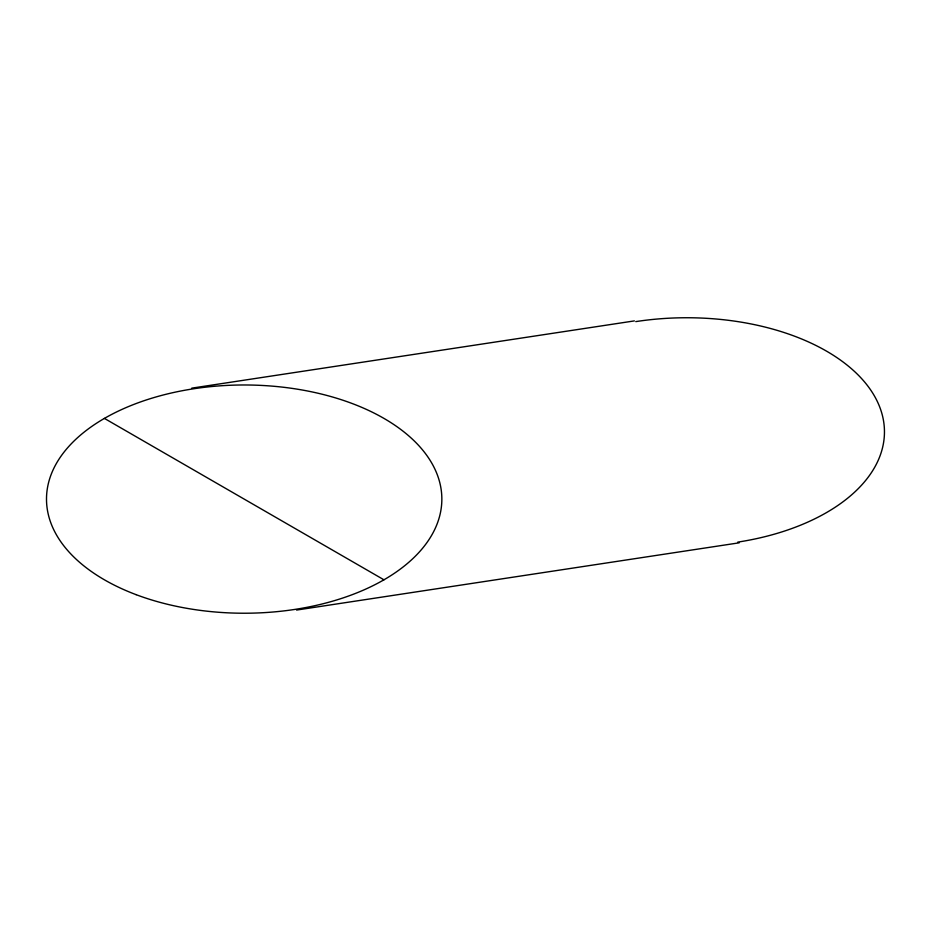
<?xml version="1.0" encoding="UTF-8"?>
<svg xmlns="http://www.w3.org/2000/svg" width="931" height="931" viewBox="0 0 931 931"><rect width="100%" height="100%" fill="white"/><g stroke="black" fill="none" stroke-linecap="round" stroke-linejoin="round"><path stroke-width="1.4" d="M191.763 388.146L634.383 320.904M296.593 610.061L739.202 542.82M104.412 418.403L383.956 579.804M635.757 321.614A197.663 114.117 0 0 1 877.758 402.401A197.663 114.117 0 0 1 737.794 542.11M136.124 594.665A197.663 114.117 0 0 0 441.55 505.358A197.663 114.117 0 0 0 154.872 397.293A197.663 114.117 0 0 0 136.124 594.665"/></g></svg>
